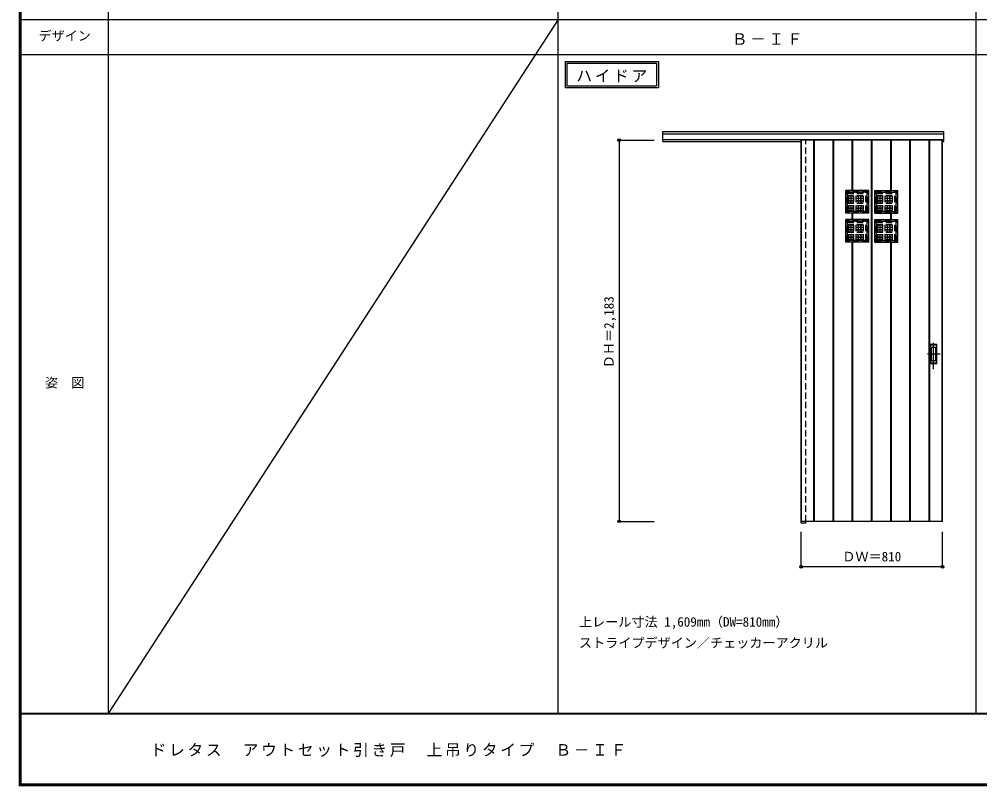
# Model space of a CAD drawing. Units: millimetres, scale not verified. Extents: x -6000 to 5700, y -4307 to 4175.
# Drawn here: x -6000 to -502, y -4205 to 186 of the extents above; entities that cross this region are included whole.
import ezdxf
from ezdxf.enums import TextEntityAlignment as Align

# ---------------------------------------------------------------- set-up
doc = ezdxf.new("R2010")
doc.units = ezdxf.units.MM
doc.header["$LTSCALE"] = 30
doc.header["$PDMODE"] = 32
doc.header["$PDSIZE"] = 15
doc.linetypes.add('CHAIN1', pattern=[8, 5, -1, 1, -1])
doc.linetypes.add('DASHED1', pattern=[1.8, 1.2, -0.6])
for name, color, linetype in [('0-2_扉', 3, 'Continuous'), ('0-4_枠', 3, 'Continuous'), ('0-6_引手', 7, 'Continuous'), ('0-A_文字', 7, 'Continuous'), ('0-B_寸法', 7, 'Continuous'), ('0-C_ハッチ', 4, 'DASHED1'), ('F-1_枠', 6, 'Continuous'), ('F-A_文字', 7, 'Continuous')]:
    doc.layers.add(name, color=color, linetype=linetype)
doc.styles.add('ＭＳ ゴシック', font='')
doc.styles.get('ＭＳ ゴシック').set_extended_font_data('MS Gothic')

msp = doc.modelspace()

# ---------------------------------------------------------------- linework, layer by layer
at = {"layer": '0-2_扉', "color": 4, "linetype": 'DASHED1'}
msp.add_line((-1525, -507.25), (-1525, -511.25), dxfattribs=at)
at = {"layer": '0-2_扉'}
for p, q in [((-1525, -507.25), (-1525, -2690.25)), ((-715, -507.25), (-1525, -507.25)), ((-1523, -2690.25), (-1523, -507.25)), ((-1452, -2690.25), (-1452, -507.25)), ((-1448, -2690.25), (-1448, -507.25)), ((-1342, -2690.25), (-1342, -507.25)), ((-1338, -2690.25), (-1338, -507.25)), ((-1232, -795.25), (-1232, -507.25)), ((-1228, -795.25), (-1228, -507.25)), ((-1122, -2690.25), (-1122, -507.25)), ((-1118, -2690.25), (-1118, -507.25)), ((-1012, -795.25), (-1012, -507.25)), ((-1008, -795.25), (-1008, -507.25)), ((-902, -2690.25), (-902, -507.25)), ((-898, -2690.25), (-898, -507.25)), ((-792, -2690.25), (-792, -507.25)), ((-788, -2690.25), (-788, -507.25)), ((-717, -2690.25), (-717, -507.25)), ((-715, -2690.25), (-715, -507.25)), ((-1138, -795.25), (-1268, -795.25)), ((-1268, -925.25), (-1268, -795.25)), ((-1268, -795.25), (-1259, -804.25)), ((-1147, -804.25), (-1259, -804.25)), ((-1259, -916.25), (-1259, -804.25)), ((-1147, -804.25), (-1138, -795.25)), ((-1147, -916.25), (-1147, -804.25)), ((-1138, -925.25), (-1138, -795.25)), ((-1102, -795.25), (-972, -795.25)), ((-1102, -925.25), (-1102, -795.25)), ((-1093, -804.25), (-1102, -795.25)), ((-1093, -804.25), (-981, -804.25)), ((-1093, -916.25), (-1093, -804.25)), ((-972, -795.25), (-981, -804.25)), ((-981, -916.25), (-981, -804.25)), ((-972, -925.25), (-972, -795.25)), ((-1138, -925.25), (-1268, -925.25)), ((-1232, -961.25), (-1232, -925.25)), ((-1228, -961.25), (-1228, -925.25)), ((-1147, -916.25), (-1138, -925.25)), ((-1093, -916.25), (-1102, -925.25)), ((-1102, -925.25), (-972, -925.25)), ((-1012, -961.25), (-1012, -925.25)), ((-1008, -961.25), (-1008, -925.25)), ((-1138, -961.25), (-1268, -961.25)), ((-1268, -1091.25), (-1268, -961.25)), ((-1268, -961.25), (-1259, -970.25)), ((-1147, -970.25), (-1259, -970.25)), ((-1259, -1082.25), (-1259, -970.25)), ((-1147, -970.25), (-1138, -961.25)), ((-1147, -1082.25), (-1147, -970.25)), ((-1138, -1091.25), (-1138, -961.25)), ((-1102, -961.25), (-972, -961.25)), ((-1102, -1091.25), (-1102, -961.25)), ((-1093, -970.25), (-1102, -961.25)), ((-1093, -970.25), (-981, -970.25)), ((-1093, -1082.25), (-1093, -970.25)), ((-972, -961.25), (-981, -970.25)), ((-981, -1082.25), (-981, -970.25)), ((-972, -1091.25), (-972, -961.25)), ((-1138, -1091.25), (-1268, -1091.25)), ((-1232, -2690.25), (-1232, -1091.25)), ((-1228, -2690.25), (-1228, -1091.25)), ((-1147, -1082.25), (-1138, -1091.25)), ((-1093, -1082.25), (-1102, -1091.25)), ((-1102, -1091.25), (-972, -1091.25)), ((-1012, -2690.25), (-1012, -1091.25)), ((-1008, -2690.25), (-1008, -1091.25)), ((-715, -2690.25), (-1525, -2690.25))]:
    msp.add_line(p, q, dxfattribs=at)
at = {"layer": '0-2_扉', "color": 7}
for p, q in [((-1450, -2690.25), (-1450, -507.25)), ((-1340, -2690.25), (-1340, -507.25)), ((-1230, -795.25), (-1230, -507.25)), ((-1120, -2690.25), (-1120, -507.25)), ((-1010, -795.25), (-1010, -507.25)), ((-900, -2690.25), (-900, -507.25)), ((-790, -2690.25), (-790, -507.25)), ((-1230, -961.25), (-1230, -925.25)), ((-1010, -961.25), (-1010, -925.25)), ((-1230, -2690.25), (-1230, -1091.25)), ((-1010, -2690.25), (-1010, -1091.25))]:
    msp.add_line(p, q, dxfattribs=at)
at = {"layer": '0-2_扉', "linetype": 'DASHED1'}
for p, q in [((-1140, -797.25), (-1266, -797.25)), ((-1140, -923.25), (-1140, -797.25)), ((-1100, -797.25), (-974, -797.25)), ((-1100, -923.25), (-1100, -797.25)), ((-1140, -963.25), (-1266, -963.25)), ((-1140, -1089.25), (-1140, -963.25)), ((-1100, -963.25), (-974, -963.25)), ((-1100, -1089.25), (-1100, -963.25))]:
    msp.add_line(p, q, dxfattribs=at)
for points in [[(-1140, -923.25), (-1266, -923.25), (-1266, -797.25)], [(-1100, -923.25), (-974, -923.25), (-974, -797.25)], [(-1140, -1089.25), (-1266, -1089.25), (-1266, -963.25)], [(-1100, -1089.25), (-974, -1089.25), (-974, -963.25)]]:
    msp.add_lwpolyline(points, dxfattribs=at)
at = {"layer": '0-2_扉'}
for points in [[(-1147, -916.25), (-1259, -916.25), (-1268, -925.25)], [(-1093, -916.25), (-981, -916.25), (-972, -925.25)], [(-1147, -1082.25), (-1259, -1082.25), (-1268, -1091.25)], [(-1093, -1082.25), (-981, -1082.25), (-972, -1091.25)]]:
    msp.add_lwpolyline(points, dxfattribs=at)
at = {"layer": '0-4_枠'}
for p, q in [((-2316, -457.25), (-707, -457.25)), ((-2316, -514.25), (-2316, -457.25)), ((-2316, -470.25), (-707, -470.25)), ((-707, -514.25), (-707, -457.25)), ((-2316, -502.25), (-707, -502.25)), ((-2316, -514.25), (-1525, -514.25)), ((-1526, -502.25), (-1526, -2699.25)), ((-1498, -507.25), (-1498, -502.25)), ((-715, -514.25), (-707, -514.25)), ((-1498, -2690.25), (-1498, -2699.25)), ((-1526, -2699.25), (-1498, -2699.25))]:
    msp.add_line(p, q, dxfattribs=at)
at = {"layer": '0-4_枠', "color": 4, "linetype": 'DASHED1'}
msp.add_line((-1498, -2690.25), (-1498, -507.25), dxfattribs=at)
at = {"layer": '0-6_引手', "linetype": 'CHAIN1'}
for p, q in [((-766, -1817.98), (-766, -1647.13)), ((-727.93, -1732.75), (-800.44, -1732.75))]:
    msp.add_line(p, q, dxfattribs=at)
at = {"layer": '0-6_引手'}
for p, q in [((-747, -1677.75), (-785, -1677.75)), ((-785, -1787.75), (-785, -1677.75)), ((-753.5, -1693.75), (-778.5, -1693.75)), ((-778.5, -1771.75), (-778.5, -1693.75)), ((-753.5, -1771.75), (-753.5, -1693.75)), ((-747, -1787.75), (-747, -1677.75)), ((-747, -1787.75), (-785, -1787.75)), ((-753.5, -1771.75), (-778.5, -1771.75))]:
    msp.add_line(p, q, dxfattribs=at)
at = {"layer": '0-6_引手', "linetype": 'DASHED1'}
for p, q in [((-782, -1783.75), (-782, -1681.75)), ((-750, -1783.75), (-782, -1783.75))]:
    msp.add_line(p, q, dxfattribs=at)
msp.add_lwpolyline([(-750, -1783.75), (-750, -1681.75), (-782, -1681.75)], dxfattribs=at)
at = {"layer": '0-A_文字'}
for p, q in [((-2876, -55.5), (-2876, -205.5)), ((-2866, -65.5), (-2351.67, -65.5)), ((-2351.67, -65.5), (-2351.67, -195.5)), ((-2876, -205.5), (-2341.67, -205.5))]:
    msp.add_line(p, q, dxfattribs=at)
for points in [[(-2876, -55.5), (-2341.67, -55.5), (-2341.67, -205.5)], [(-2866, -65.5), (-2866, -195.5), (-2351.67, -195.5)]]:
    msp.add_lwpolyline(points, dxfattribs=at)
at = {"layer": '0-B_寸法', "color": 4}
for p, q in [((-2566, -507.25), (-2566, -2690.25)), ((-2566, -507.25), (-2366, -507.25)), ((-2566, -2690.25), (-2366, -2690.25)), ((-1525, -2951.25), (-1525, -2751.25)), ((-715, -2951.25), (-715, -2751.25)), ((-715, -2951.25), (-1525, -2951.25))]:
    msp.add_line(p, q, dxfattribs=at)
at = {"layer": '0-B_寸法'}
for p in [(-2566, -507.25), (-2566, -2690.25), (-1525, -2951.25), (-715, -2951.25)]:
    msp.add_point(p, dxfattribs=at)
at = {"layer": '0-C_ハッチ'}
for p, q in [((-1259, -810.75), (-1147, -810.75)), ((-1259, -811.75), (-1147, -811.75)), ((-1252.5, -916.25), (-1252.5, -804.25)), ((-1251.5, -916.25), (-1251.5, -804.25)), ((-1238.5, -916.25), (-1238.5, -804.25)), ((-1237.5, -916.25), (-1237.5, -804.25)), ((-1224.5, -916.25), (-1224.5, -804.25)), ((-1223.5, -916.25), (-1223.5, -804.25)), ((-1210.5, -916.25), (-1210.5, -804.25)), ((-1209.5, -916.25), (-1209.5, -804.25)), ((-1196.5, -916.25), (-1196.5, -804.25)), ((-1195.5, -916.25), (-1195.5, -804.25)), ((-1182.5, -916.25), (-1182.5, -804.25)), ((-1181.5, -916.25), (-1181.5, -804.25)), ((-1168.5, -916.25), (-1168.5, -804.25)), ((-1167.5, -916.25), (-1167.5, -804.25)), ((-1154.5, -916.25), (-1154.5, -804.25)), ((-1153.5, -916.25), (-1153.5, -804.25)), ((-1093, -810.75), (-981, -810.75)), ((-1093, -811.75), (-981, -811.75)), ((-1086.5, -916.25), (-1086.5, -804.25)), ((-1085.5, -916.25), (-1085.5, -804.25)), ((-1072.5, -916.25), (-1072.5, -804.25)), ((-1071.5, -916.25), (-1071.5, -804.25)), ((-1058.5, -916.25), (-1058.5, -804.25)), ((-1057.5, -916.25), (-1057.5, -804.25)), ((-1044.5, -916.25), (-1044.5, -804.25)), ((-1043.5, -916.25), (-1043.5, -804.25)), ((-1030.5, -916.25), (-1030.5, -804.25)), ((-1029.5, -916.25), (-1029.5, -804.25)), ((-1016.5, -916.25), (-1016.5, -804.25)), ((-1015.5, -916.25), (-1015.5, -804.25)), ((-1002.5, -916.25), (-1002.5, -804.25)), ((-1001.5, -916.25), (-1001.5, -804.25)), ((-988.5, -916.25), (-988.5, -804.25)), ((-987.5, -916.25), (-987.5, -804.25)), ((-1259, -824.75), (-1147, -824.75)), ((-1259, -825.75), (-1147, -825.75)), ((-1259, -838.75), (-1147, -838.75)), ((-1259, -839.75), (-1147, -839.75)), ((-1259, -852.75), (-1147, -852.75)), ((-1259, -853.75), (-1147, -853.75)), ((-1259, -866.75), (-1147, -866.75)), ((-1259, -867.75), (-1147, -867.75)), ((-1093, -824.75), (-981, -824.75)), ((-1093, -825.75), (-981, -825.75)), ((-1093, -838.75), (-981, -838.75)), ((-1093, -839.75), (-981, -839.75)), ((-1093, -852.75), (-981, -852.75)), ((-1093, -853.75), (-981, -853.75)), ((-1093, -866.75), (-981, -866.75)), ((-1093, -867.75), (-981, -867.75)), ((-1259, -880.75), (-1147, -880.75)), ((-1259, -881.75), (-1147, -881.75)), ((-1259, -894.75), (-1147, -894.75)), ((-1259, -895.75), (-1147, -895.75)), ((-1259, -908.75), (-1147, -908.75)), ((-1259, -909.75), (-1147, -909.75)), ((-1093, -880.75), (-981, -880.75)), ((-1093, -881.75), (-981, -881.75)), ((-1093, -894.75), (-981, -894.75)), ((-1093, -895.75), (-981, -895.75)), ((-1093, -908.75), (-981, -908.75)), ((-1093, -909.75), (-981, -909.75)), ((-1259, -976.75), (-1147, -976.75)), ((-1259, -977.75), (-1147, -977.75)), ((-1252.5, -1082.25), (-1252.5, -970.25)), ((-1251.5, -1082.25), (-1251.5, -970.25)), ((-1238.5, -1082.25), (-1238.5, -970.25)), ((-1237.5, -1082.25), (-1237.5, -970.25)), ((-1224.5, -1082.25), (-1224.5, -970.25)), ((-1223.5, -1082.25), (-1223.5, -970.25)), ((-1210.5, -1082.25), (-1210.5, -970.25)), ((-1209.5, -1082.25), (-1209.5, -970.25)), ((-1196.5, -1082.25), (-1196.5, -970.25)), ((-1195.5, -1082.25), (-1195.5, -970.25)), ((-1182.5, -1082.25), (-1182.5, -970.25)), ((-1181.5, -1082.25), (-1181.5, -970.25)), ((-1168.5, -1082.25), (-1168.5, -970.25)), ((-1167.5, -1082.25), (-1167.5, -970.25)), ((-1154.5, -1082.25), (-1154.5, -970.25)), ((-1153.5, -1082.25), (-1153.5, -970.25)), ((-1093, -976.75), (-981, -976.75)), ((-1093, -977.75), (-981, -977.75)), ((-1086.5, -1082.25), (-1086.5, -970.25)), ((-1085.5, -1082.25), (-1085.5, -970.25)), ((-1072.5, -1082.25), (-1072.5, -970.25)), ((-1071.5, -1082.25), (-1071.5, -970.25)), ((-1058.5, -1082.25), (-1058.5, -970.25)), ((-1057.5, -1082.25), (-1057.5, -970.25)), ((-1044.5, -1082.25), (-1044.5, -970.25)), ((-1043.5, -1082.25), (-1043.5, -970.25)), ((-1030.5, -1082.25), (-1030.5, -970.25)), ((-1029.5, -1082.25), (-1029.5, -970.25)), ((-1016.5, -1082.25), (-1016.5, -970.25)), ((-1015.5, -1082.25), (-1015.5, -970.25)), ((-1002.5, -1082.25), (-1002.5, -970.25)), ((-1001.5, -1082.25), (-1001.5, -970.25)), ((-988.5, -1082.25), (-988.5, -970.25)), ((-987.5, -1082.25), (-987.5, -970.25)), ((-1259, -990.75), (-1147, -990.75)), ((-1259, -991.75), (-1147, -991.75)), ((-1259, -1004.75), (-1147, -1004.75)), ((-1259, -1005.75), (-1147, -1005.75)), ((-1259, -1018.75), (-1147, -1018.75)), ((-1259, -1019.75), (-1147, -1019.75)), ((-1259, -1032.75), (-1147, -1032.75)), ((-1259, -1033.75), (-1147, -1033.75)), ((-1093, -990.75), (-981, -990.75)), ((-1093, -991.75), (-981, -991.75)), ((-1093, -1004.75), (-981, -1004.75)), ((-1093, -1005.75), (-981, -1005.75)), ((-1093, -1018.75), (-981, -1018.75)), ((-1093, -1019.75), (-981, -1019.75)), ((-1093, -1032.75), (-981, -1032.75)), ((-1093, -1033.75), (-981, -1033.75)), ((-1259, -1046.75), (-1147, -1046.75)), ((-1259, -1047.75), (-1147, -1047.75)), ((-1259, -1060.75), (-1147, -1060.75)), ((-1259, -1061.75), (-1147, -1061.75)), ((-1259, -1074.75), (-1147, -1074.75)), ((-1259, -1075.75), (-1147, -1075.75)), ((-1093, -1046.75), (-981, -1046.75)), ((-1093, -1047.75), (-981, -1047.75)), ((-1093, -1060.75), (-981, -1060.75)), ((-1093, -1061.75), (-981, -1061.75)), ((-1093, -1074.75), (-981, -1074.75)), ((-1093, -1075.75), (-981, -1075.75))]:
    msp.add_line(p, q, dxfattribs=at)
at = {"layer": 'F-1_枠'}
for p, q in [((-6000, 4175), (-6000, -4205)), ((-5995, 4175), (-5995, -4205)), ((-5990, 4175), (-5990, -4205)), ((-5490, 4175), (-5490, -3790)), ((-2916, -3790), (-2916, 4175)), ((-522, -3790), (-522, 4175)), ((-6000, 184.5), (5700, 184.5)), ((-6000, -15.5), (5700, -15.5)), ((5700, -3790), (-6000, -3790)), ((5700, -3795), (-6000, -3795)), ((5700, -4195), (-6000, -4195)), ((5700, -4200), (-6000, -4200)), ((5700, -4205), (-6000, -4205))]:
    msp.add_line(p, q, dxfattribs=at)
at = {"layer": 'F-A_文字'}
msp.add_line((-2916, 184.5), (-5490, -3790), dxfattribs=at)

# ---------------------------------------------------------------- texts
at = {"layer": '0-A_文字', "style": 'ＭＳ ゴシック'}
for s, p in [('上レール寸法 1,609mm（DW=810mm）', (-2796, -3310)), ('ストライプデザイン／チェッカーアクリル', (-2796, -3430))]:
    msp.add_text(s, height=54.99, dxfattribs=at).set_placement(p, align=Align.BOTTOM_LEFT)
at = {"layer": '0-A_文字', "char_height": 65.98, "attachment_point": 7, "style": 'ＭＳ ゴシック'}
for s, insert in [('\\T1.17;Ｂ－ＩＦ', (-1921.5, 39.5)), ('\\T1.17;ハイドア', (-2811.34, -175.5))]:
    msp.add_mtext(s, dxfattribs=dict(at, insert=insert))
at = {"layer": '0-B_寸法', "style": 'ＭＳ ゴシック'}
msp.add_text('ＤＨ＝2,183', height=54.99, rotation=90, dxfattribs=at).set_placement((-2581, -1813), align=Align.BOTTOM_LEFT)
msp.add_text('ＤＷ＝810', height=54.99, dxfattribs=at).set_placement((-1288.75, -2936.25), align=Align.BOTTOM_LEFT)
at = {"layer": 'F-A_文字', "style": 'ＭＳ ゴシック'}
for s, p in [('デザイン', (-5890, 47)), ('姿\u3000図', (-5852.5, -1940.25))]:
    msp.add_text(s, height=54.99, dxfattribs=at).set_placement(p, align=Align.BOTTOM_LEFT)
at = {"layer": 'F-A_文字', "insert": (-5247.55, -4040), "char_height": 65.98, "attachment_point": 7, "style": 'ＭＳ ゴシック'}
msp.add_mtext('\\T1.17;ドレタス\u3000アウトセット引き戸\u3000上吊りタイプ\u3000Ｂ－ＩＦ', dxfattribs=at)

doc.saveas('drawing.dxf')
